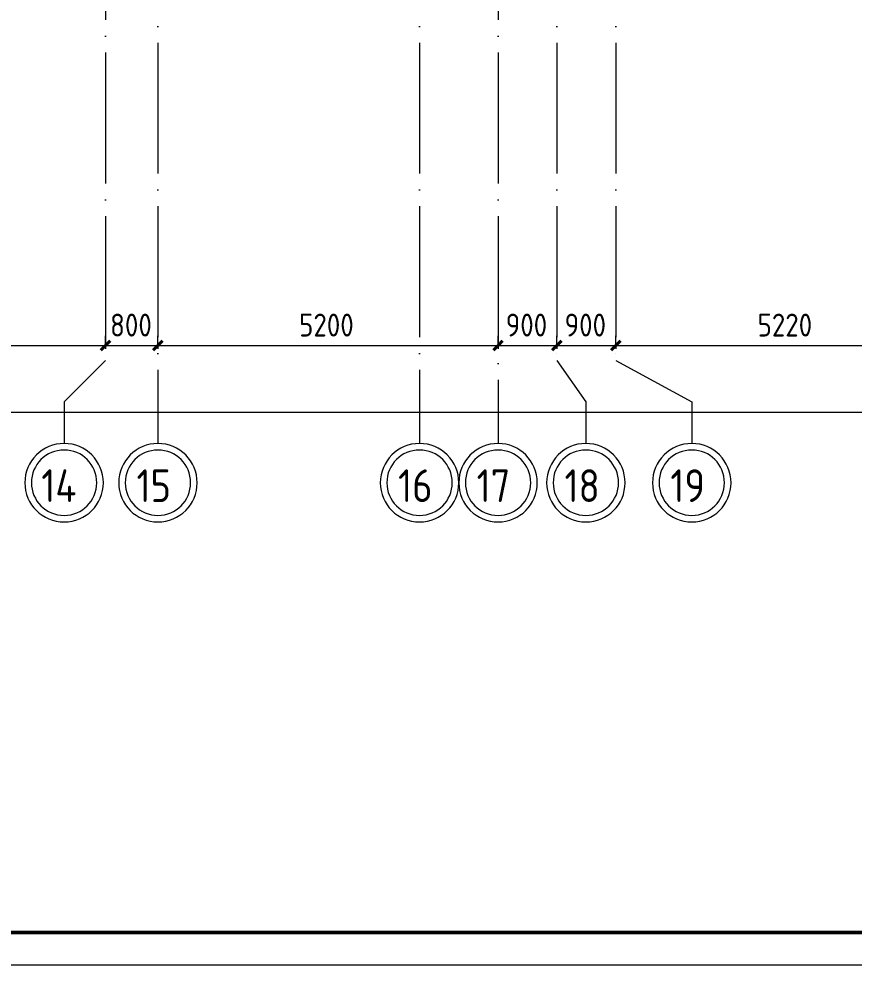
# Model space of a CAD drawing. Header units: millimetres. Extents: x -88595 to 880822, y -1054509 to -148035.
# Drawn here: x 306838 to 319608, y -304452 to -289988 of the extents above; entities that cross this region are included whole.
import ezdxf

# ---------------------------------------------------------------- set-up
doc = ezdxf.new("R2010")
doc.units = ezdxf.units.MM
doc.linetypes.add('ADSK_Линия сетки', pattern=[25, 20, -2.5, 0, -2.5])
for name, color, linetype, lineweight in [('Оборудование', 7, 'Continuous', 18), ('Оси', 7, 'Continuous', 9), ('Основные надписи', 7, 'Continuous', 30), ('Размеры', 7, 'Continuous', 9), ('Тонкие линии', 7, 'Continuous', 18)]:
    doc.layers.add(name, color=color, linetype=linetype, lineweight=lineweight)
doc.styles.add('GOST Common_1', font='GOST_Common.ttf', dxfattribs={"width": 0.9, "height": 500})
doc.styles.add('GOST Common_3', font='GOST_Common.ttf', dxfattribs={"width": 0.9, "height": 2.5})

# ---------------------------------------------------------------- blocks, each defined once
blk = doc.blocks.new('ADSK_Рамка - Форма 3-3616731-План подвала_')
at = {"layer": 'Основные надписи', "lineweight": 50}
blk.add_line((-1361, -143.5), (-197, -143.5), dxfattribs=at)
at = {"layer": 'Тонкие линии', "lineweight": 20}
blk.add_line((-192, -148.5), (-1381, -148.5), dxfattribs=at)
blk = doc.blocks.new('2 этаж')
at = {"layer": 'Оси', "linetype": 'ADSK_Линия сетки', "ltscale": 100}
for p, q in [((337498, 697307), (337498, 632600)), ((343498, 697307), (343498, 631330)), ((338298, 662457), (338298, 631330)), ((342298, 662457), (342298, 631330)), ((344398, 662457), (344398, 632600)), ((345298, 662457), (345298, 632600))]:
    blk.add_line(p, q, dxfattribs=at)
at = {"layer": 'Оси', "ltscale": 100}
for p, q in [((337498, 632600), (336863, 631965)), ((344398, 632600), (344841, 631965)), ((345298, 632600), (346460, 631965)), ((336863, 631965), (336863, 631330)), ((344841, 631965), (344841, 631330)), ((346460, 631965), (346460, 631330))]:
    blk.add_line(p, q, dxfattribs=at)
at = {"layer": 'Оси', "lineweight": 20}
for centre, radius, start, end in [((336863, 630730), 600, 0, 180), ((336863, 630730), 500, 0, 180), ((338298, 630730), 600, 0, 180), ((338298, 630730), 500, 0, 180), ((342298, 630730), 600, 0, 180), ((342298, 630730), 500, 0, 180), ((343498, 630730), 600, 0, 180), ((343498, 630730), 500, 0, 180), ((344841, 630730), 600, 0, 180), ((344841, 630730), 500, 0, 180), ((346460, 630730), 600, 0, 180), ((346460, 630730), 500, 0, 180), ((336863, 630730), 600, 180, 0), ((336863, 630730), 500, 180, 0), ((338298, 630730), 600, 180, 0), ((338298, 630730), 500, 180, 0), ((342298, 630730), 600, 180, 0), ((342298, 630730), 500, 180, 0), ((343498, 630730), 600, 180, 0), ((343498, 630730), 500, 180, 0), ((344841, 630730), 600, 180, 0), ((344841, 630730), 500, 180, 0), ((346460, 630730), 600, 180, 0), ((346460, 630730), 500, 180, 0)]:
    blk.add_arc(centre, radius, start, end, dxfattribs=at)
at = {"layer": 'Размеры', "lineweight": 20}
for p, q in [((337498, 632828), (337498, 632978)), ((337498, 632828), (337498, 632978)), ((338298, 632828), (338298, 632978)), ((338298, 632828), (338298, 632978)), ((343498, 632828), (343498, 632978)), ((343498, 632828), (343498, 632978)), ((344398, 632828), (344398, 632978)), ((344398, 632828), (344398, 632978)), ((345298, 632828), (345298, 632978)), ((345298, 632828), (345298, 632978)), ((331548, 632828), (337498, 632828)), ((337498, 632828), (337498, 632778)), ((337498, 632828), (338298, 632828)), ((337498, 632828), (337498, 632778)), ((338298, 632828), (338298, 632778)), ((338298, 632828), (343498, 632828)), ((338298, 632828), (338298, 632778)), ((343498, 632828), (343498, 632778)), ((343498, 632828), (344398, 632828)), ((343498, 632828), (343498, 632778)), ((344398, 632828), (344398, 632778)), ((344398, 632828), (345298, 632828)), ((344398, 632828), (344398, 632778)), ((345298, 632828), (345298, 632778)), ((345298, 632828), (350518, 632828)), ((345298, 632828), (345298, 632778)), ((294548, 631809), (362448, 631809))]:
    blk.add_line(p, q, dxfattribs=at)
at = {"layer": 'Размеры', "lineweight": 40}
for p, q in [((337498, 632828), (337427, 632757)), ((337498, 632828), (337427, 632757)), ((337498, 632828), (337568, 632898)), ((337498, 632828), (337568, 632898)), ((338298, 632828), (338227, 632757)), ((338298, 632828), (338227, 632757)), ((338298, 632828), (338368, 632898)), ((338298, 632828), (338368, 632898)), ((343498, 632828), (343427, 632757)), ((343498, 632828), (343427, 632757)), ((343498, 632828), (343568, 632898)), ((343498, 632828), (343568, 632898)), ((344398, 632828), (344327, 632757)), ((344398, 632828), (344327, 632757)), ((344398, 632828), (344468, 632898)), ((344398, 632828), (344468, 632898)), ((345298, 632828), (345227, 632757)), ((345298, 632828), (345227, 632757)), ((345298, 632828), (345368, 632898)), ((345298, 632828), (345368, 632898))]:
    blk.add_line(p, q, dxfattribs=at)
at = {"layer": 'Оси', "style": 'GOST Common_1', "width": 0.9}
for s, p in [('14', (336515, 630435)), ('15', (337970, 630435)), ('16', (341970, 630435)), ('17', (343170, 630435)), ('18', (344514, 630435)), ('19', (346133, 630435))]:
    blk.add_text(s, height=500, dxfattribs=at).set_placement(p)
at = {"layer": 'Размеры', "lineweight": 20, "char_height": 350, "attachment_point": 1, "line_spacing_factor": 1.022761, "style": 'GOST Common_3'}
for s, insert, width in [('800', (337566, 633315), 794.69), ('5200', (340456, 633315), 1059.58), ('900', (343616, 633315), 794.69), ('900', (344516, 633315), 794.69), ('5220', (347466, 633315), 1059.58)]:
    blk.add_mtext(s, dxfattribs=dict(at, insert=insert, width=width))

msp = doc.modelspace()

# ---------------------------------------------------------------- block references
at = {"layer": 'Оборудование', "color": 5, "true_color": 0x0000ff}
msp.add_blockref('2 этаж', (-29334, -927808), dxfattribs=at)
at = {"layer": 'Основные надписи', "lineweight": 9, "xscale": 100, "yscale": 100, "zscale": 100}
msp.add_blockref('ADSK_Рамка - Форма 3-3616731-План подвала_', (378463, -289602), dxfattribs=at)

doc.saveas('drawing.dxf')
